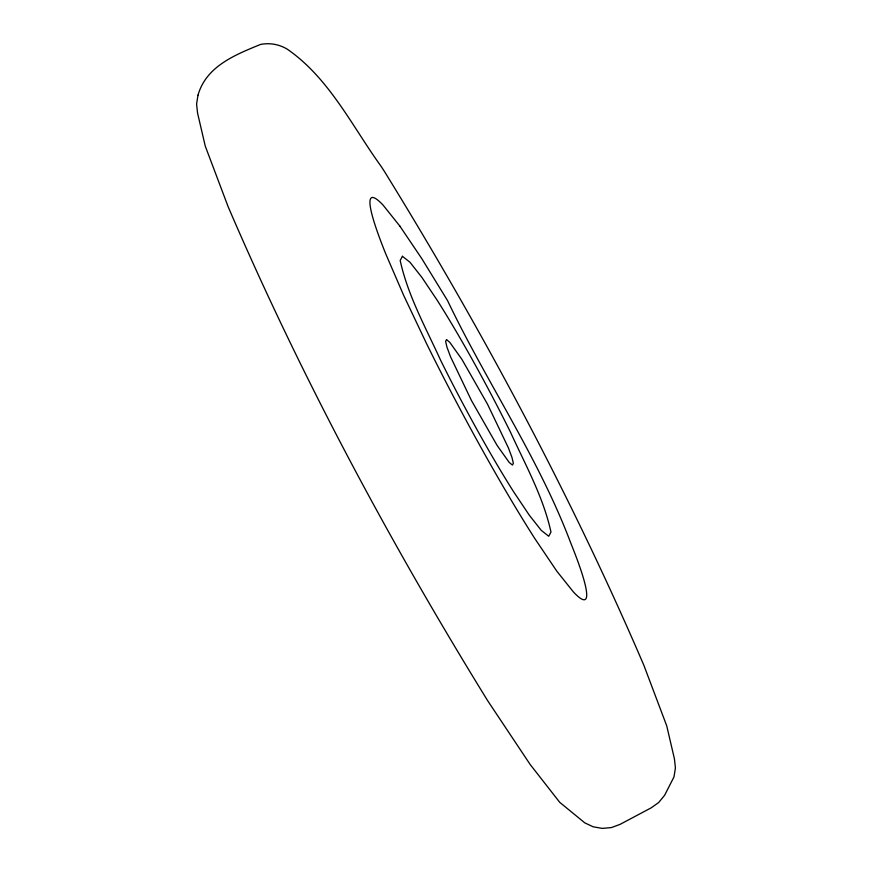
<?xml version="1.0" encoding="UTF-8"?>
<svg xmlns="http://www.w3.org/2000/svg" width="872" height="872" viewBox="0 0 872 872"><rect width="100%" height="100%" fill="white"/><g stroke="black" fill="none" stroke-linecap="round" stroke-linejoin="round"><path stroke-width="1.31" d="M197.999 95.124L196.582 104.106L197.573 113.153L205.28 146.169L228.159 206.773C301.636 377.849 389.991 542.384 487.71 700.772L530.143 764.461L559.715 802.316L584.829 822.885L593.2 826.798L602.279 828.4L611.436 827.572L620.068 824.367L651.231 807.821L658.731 802.458L664.606 795.308L674.002 776.876L675.418 767.894L674.427 758.847L666.72 725.831L643.841 665.227C570.364 494.152 482.009 329.616 384.29 171.228L381.02 166.236C351.907 125.895 329.169 78.077 287.171 49.115C279.182 44.319 269.71 42.63 260.565 44.428C235.146 54.86 206.283 66.174 197.999 95.124M402.428 256.292L400.183 260.499C407.878 295.706 425.754 327.643 440.589 360.19A159.5 14.868 62 0 0 513.913 492.211L529.271 515.145L541.229 530.34L548.728 536.258L550.973 532.051C543.278 496.844 525.402 464.907 510.567 432.359A159.5 14.868 62 0 0 437.243 300.339L421.885 277.405L409.927 262.21L402.428 256.292M446.551 339.666L445.603 341.344L446.965 347.187L450.552 356.79L471.501 400.608L497.127 445.461L509.237 462.465L512.42 465.059L513.368 463.37L512.006 457.538L508.42 447.936L487.47 404.118L461.844 359.264L449.734 342.26L446.551 339.666M399.801 226.022L383.157 205.193A223.374 20.819 62 0 0 385.904 254.243L403.682 295.401L426.539 343.59A229.445 21.386 62 0 0 534.83 538.58L556.816 571.182L573.46 592.012A223.374 20.819 62 0 0 570.724 542.951C538.613 457.702 486.663 382.612 447.63 300.742L421.786 258.613L399.801 226.022"/></g></svg>
